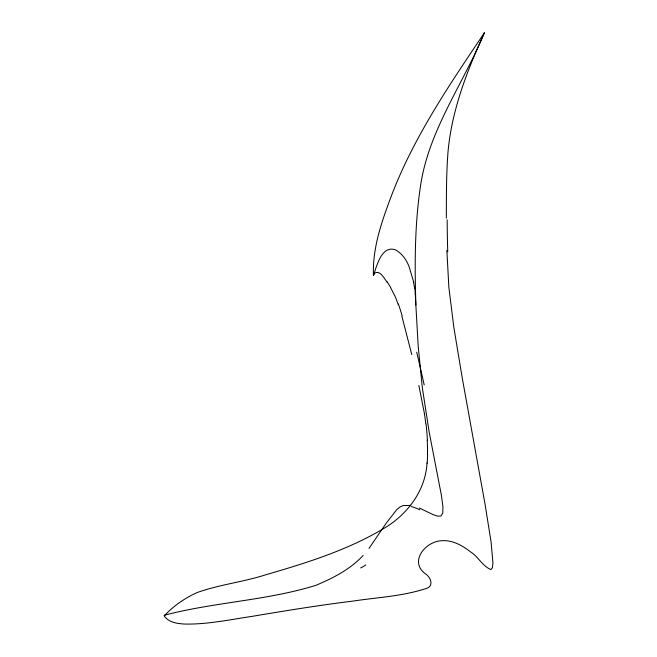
<?xml version="1.0" encoding="UTF-8"?>
<svg xmlns="http://www.w3.org/2000/svg" width="657" height="657" viewBox="0 0 657 657"><rect width="100%" height="100%" fill="white"/><g stroke="black" fill="none" stroke-linecap="round" stroke-linejoin="round"><path stroke-width="0.99" d="M419.265 507.976L433.037 514.595L437.669 516.172L441.003 515.959L442.769 513.109L442.933 506.695L441.488 495.789L429.161 432.019L422.279 387.351L418.189 346.14L414.912 288.39M427.452 454.053L427.477 452.303M427.001 462.963C425.588 490.672 407.209 514.768 383.787 528.466C347.257 550.328 306.187 563.033 265.543 574.842C243.164 582.028 219.512 584.582 197.379 592.466C185.134 597.829 172.717 606.468 164.291 615.946C164.652 616.644 165.211 617.21 165.753 617.769C170.508 622.82 177.932 623.616 184.469 624.051C207.259 624.569 229.728 619.666 252.165 616.356C285.631 610.723 319.13 605.245 352.817 601.122C377.028 597.418 401.953 596.342 425.375 588.754C434.269 586.841 431.222 577.38 425.268 573.742C408.876 561.448 425.49 541.532 441.356 540.744C452.188 539.775 462.273 545.417 470.527 551.864C478.23 556.594 482.624 566.367 490.976 569.578L492.389 567.763L492.947 562.992L491.099 542.099L485.038 504.149L462.257 378.062L453.839 327.383L448.846 287.224L446.875 250.35M446.341 218.14C446.399 195.843 446.292 173.505 448.066 151.266C451.893 109.793 467.226 70.455 484.34 32.85C448.969 85.517 412.727 138.57 390.43 198.406C381.241 222.986 372.396 248.822 373.447 275.431C376.79 265.986 381.643 244.634 395.785 249.98C400.926 252.994 404.917 257.749 407.504 263.071A25.155 6.291 78.4 0 1 409.188 266.964L413.844 282.567M373.447 275.431L373.455 275.406A45.826 11.645 78.1 0 1 374.843 273.074C380.255 269.904 384.263 278.798 387.203 282.19M484.34 32.85C463.661 83.119 429.596 128.961 420.891 183.566C414.575 223.692 414.616 264.492 415.897 305.004M369.004 548.406L386.398 522.931L396.754 509.627L400.187 506.826L403.176 505.586L410.773 505.389M363.149 555.452C350.337 569.332 333.074 578.094 315.894 585.33C266.512 600.646 213.993 602.124 164.053 615.305M390.685 287.815L395.054 296.364A37.277 9.321 77.7 0 1 396.927 301.005L398.224 304.659M401.879 316.231L411.783 354.608M418.854 385.462L424.471 413.762M427.247 440.215L427.461 447.064M413.59 282.715A42.188 19.529 83.1 0 1 414.649 288.456M411.175 506.572A164.349 55.114 66.4 0 1 419.79 509.791M387.187 281.902A120.1 30.288 77.8 0 1 390.677 287.503M398.405 304.035A83.685 20.835 77.6 0 1 402.125 315.787M416.694 352.185A442.867 92.144 77.2 0 1 424.192 384.936M424.422 413.729A74.841 18.757 77 0 1 425.818 423.814M426.048 424.077A82.347 19.513 77.2 0 1 427.387 440.461M427.502 447.146A118.432 27.553 77.4 0 1 427.518 452.386M427.6 454.373A101.589 23.225 77.6 0 1 427.116 463.267M365.752 564.913A772.164 92.194 -77.9 0 1 360.619 567.927M447.737 251.877A408.284 81.23 82.8 0 1 447.162 219.865"/></g></svg>
